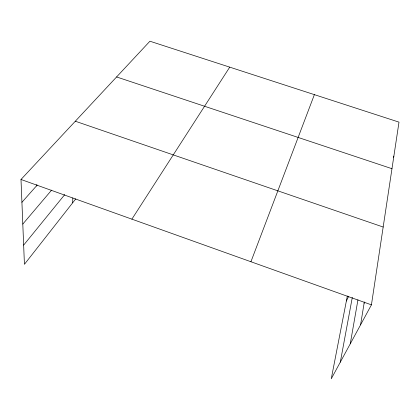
<?xml version="1.0" encoding="UTF-8"?>
<svg xmlns="http://www.w3.org/2000/svg" width="420" height="420" viewBox="0 0 420 420"><rect width="100%" height="100%" fill="white"/><g stroke="black" fill="none" stroke-linecap="round" stroke-linejoin="round"><path stroke-width="0.63" d="M72.65 202.834L72.812 197.915M347.335 296.006L331.27 378.782L371.432 304.857L399 122.136L149.914 41.218L21 179.482L24.428 264.317L75.773 198.854M360.575 324.844L364.303 302.032M350.254 343.844L357.966 299.733M340.31 362.145L352.296 297.423M250.929 261.744L314.386 94.647M393.325 157.295L393.876 156.109M346.364 301.004L348.569 296.567M364.098 303.287L364.702 302.148M131.885 219.156L229.735 67.148M23.651 245.112L64.775 194.576M22.801 224.065L51.592 190.134M21.924 202.293L37.238 185.031M116.603 76.949L391.976 168.703M75.317 121.223L383.171 227.036M21 179.482L371.432 304.857M36.367 184.695L36.393 185.987"/></g></svg>
